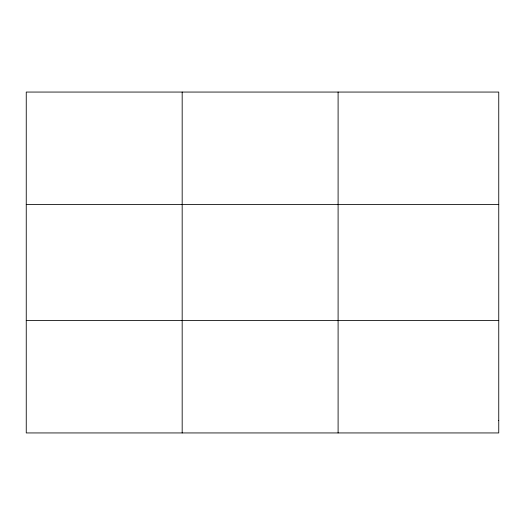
<?xml version="1.0" encoding="UTF-8"?>
<svg xmlns="http://www.w3.org/2000/svg" width="525" height="525" viewBox="0 0 525 525"><rect width="100%" height="100%" fill="white"/><g stroke="black" fill="none" stroke-linecap="round" stroke-linejoin="round"><path stroke-width="0.79" d="M182.175 432.941L182.175 92.059M338.1 432.941L338.1 92.059M26.25 204.553L498.75 204.553M26.25 320.447L498.75 320.447M498.75 420.44L498.75 432.941L26.25 432.941L26.25 92.059L498.75 92.059L498.75 420.44"/></g></svg>
